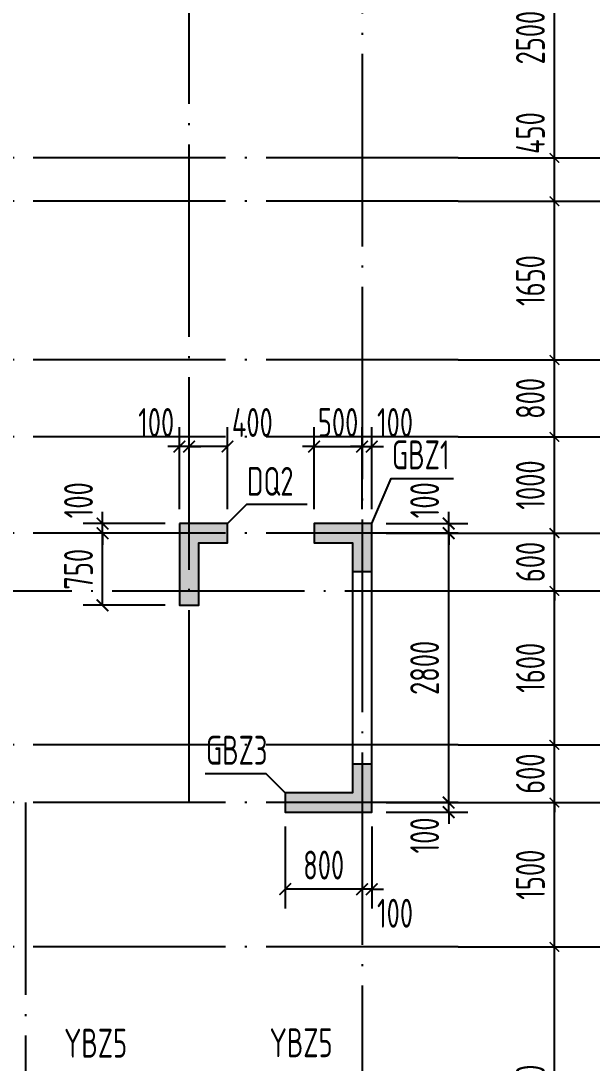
# Model space of a CAD drawing. Extents: x -1307975 to -76406, y -96289 to 379359.
# Drawn here: x -924745 to -918803, y 284342 to 295174 of the extents above; entities that cross this region are included whole.
import ezdxf
from ezdxf.enums import TextEntityAlignment as Align

# ---------------------------------------------------------------- set-up
doc = ezdxf.new("R2010")
doc.units = 0
doc.header["$LTSCALE"] = 1000
doc.linetypes.add('DOTE', pattern=[2.42, 2, -0.2, 0.02, -0.2])
doc.layers.get('0').update_dxf_attribs({"linetype": 'CONTINUOUS'})
doc.layers.get('DEFPOINTS').update_dxf_attribs({"linetype": 'CONTINUOUS'})
for name, color, linetype in [('A-AXIS', 1, 'CONTINUOUS'), ('A-DOTE', 10, 'DOTE'), ('S-Q墙实线', 6, 'CONTINUOUS'), ('S-Q墙标注', 3, 'CONTINUOUS'), ('S-X详图填充', 252, 'CONTINUOUS'), ('S-X详图实线', 4, 'CONTINUOUS'), ('S-Y一般标注', 3, 'CONTINUOUS'), ('S-Z柱编号', 6, 'CONTINUOUS')]:
    doc.layers.add(name, color=color, linetype=linetype)
doc.styles.add('TSSD_DIMENSION', font='Tssdeng.shx', dxfattribs={"width": 0.7, "bigfont": 'tssdchn.shx'})
doc.styles.add('TSSD_REIN', font='tssdeng.shx', dxfattribs={"width": 0.7, "height": 300, "bigfont": 'tssdchn.shx'})
doc.styles.add('结构文字', font='zstxt.shx', dxfattribs={"width": 0.7, "bigfont": 'zshz.shx'})
doc.dimstyles.new('STRUCK', dxfattribs={"dimtxt": 400, "dimasz": 121, "dimexe": 200, "dimexo": 150, "dimgap": 115, "dimtad": 1, "dimdec": 0, "dimdsep": 46, "dimtxsty": '结构文字', "dimblk": 'ARCHTICK', "dimcen": 400, "dimclrd": 3, "dimclre": 3, "dimclrt": 7, "dimadec": 0, "dimazin": 0, "dimtfac": 1, "dimtdec": 0, "dimtix": 1, "dimtmove": 2, "dimatfit": 3, "dimldrblk": '_DIMX', "dimfxl": 1, "dimtolj": 1, "dimtzin": 0, "dimarcsym": 0})
doc.dimstyles.new('TSSD_100_100', dxfattribs={"dimtxt": 300, "dimasz": 100, "dimexe": 100, "dimexo": 250, "dimgap": 100, "dimtad": 1, "dimdec": 0, "dimzin": 0, "dimdsep": 46, "dimtxsty": 'TSSD_DIMENSION', "dimblk": 'ARCHTICK', "dimcen": 0, "dimdle": 100, "dimclrt": 7, "dimadec": 0, "dimazin": 0, "dimtfac": 1, "dimtdec": 0, "dimtix": 1, "dimtmove": 2, "dimatfit": 3, "dimldrblk": 'ARCHTICK', "dimfxl": 1, "dimtolj": 1, "dimtzin": 0, "dimarcsym": 0})

# ---------------------------------------------------------------- blocks, each defined once
blk = doc.blocks.new('_ArchTick')
at = {"color": 0, "linetype": 'ByBlock', "const_width": 0.15}
blk.add_lwpolyline([(-0.5, -0.5), (0.5, 0.5)], dxfattribs=at)
blk = doc.blocks.new('*D247')
at = {"layer": 'DEFPOINTS', "color": 0, "transparency": 16777216}
for p in [(55600, 10900), (56600, 10900), (55600, 9400)]:
    blk.add_point(p, dxfattribs=at)
at = {"layer": 'S-Y一般标注', "color": 0, "lineweight": -2, "transparency": 16777216}
for p, q in [((56600, 9300), (56600, 11000)), ((55850, 10900), (56700, 10900)), ((55850, 9400), (56700, 9400))]:
    blk.add_line(p, q, dxfattribs=at)
at = {"layer": 'S-Y一般标注', "color": 0, "lineweight": -2, "transparency": 16777216, "xscale": 100, "yscale": 100, "zscale": 100}
for p, rotation in [((56600, 10900), 90), ((56600, 9400), 270)]:
    blk.add_blockref('_ArchTick', p, dxfattribs=dict(at, rotation=rotation))
at = {"layer": 'S-Y一般标注', "color": 7, "transparency": 16777216, "insert": (56350, 10150), "char_height": 300, "attachment_point": 5, "rotation": 90, "style": 'TSSD_DIMENSION'}
blk.add_mtext('\\A1;1500', dxfattribs=at)
blk = doc.blocks.new('*D248')
at = {"layer": 'DEFPOINTS', "color": 0, "transparency": 16777216}
for p in [(55600, 11500), (56600, 11500), (55600, 10900)]:
    blk.add_point(p, dxfattribs=at)
at = {"layer": 'S-Y一般标注', "color": 0, "lineweight": -2, "transparency": 16777216}
for p, q in [((56600, 11500), (56600, 11600)), ((55850, 11500), (56700, 11500)), ((56600, 10900), (56600, 11500)), ((55850, 10900), (56700, 10900)), ((56600, 10900), (56600, 10800))]:
    blk.add_line(p, q, dxfattribs=at)
at = {"layer": 'S-Y一般标注', "color": 0, "lineweight": -2, "transparency": 16777216, "xscale": 100, "yscale": 100, "zscale": 100}
for p, rotation in [((56600, 11500), 270), ((56600, 10900), 90)]:
    blk.add_blockref('_ArchTick', p, dxfattribs=dict(at, rotation=rotation))
at = {"layer": 'S-Y一般标注', "color": 7, "transparency": 16777216, "insert": (56350, 11200), "char_height": 300, "attachment_point": 5, "rotation": 90, "style": 'TSSD_DIMENSION'}
blk.add_mtext('\\A1;600', dxfattribs=at)
blk = doc.blocks.new('*D249')
at = {"layer": 'DEFPOINTS', "color": 0, "transparency": 16777216}
for p in [(55600, 13100), (56600, 13100), (55600, 11500)]:
    blk.add_point(p, dxfattribs=at)
at = {"layer": 'S-Y一般标注', "color": 0, "lineweight": -2, "transparency": 16777216}
for p, q in [((56600, 11400), (56600, 13200)), ((55850, 13100), (56700, 13100)), ((55850, 11500), (56700, 11500))]:
    blk.add_line(p, q, dxfattribs=at)
at = {"layer": 'S-Y一般标注', "color": 0, "lineweight": -2, "transparency": 16777216, "xscale": 100, "yscale": 100, "zscale": 100}
for p, rotation in [((56600, 13100), 90), ((56600, 11500), 270)]:
    blk.add_blockref('_ArchTick', p, dxfattribs=dict(at, rotation=rotation))
at = {"layer": 'S-Y一般标注', "color": 7, "transparency": 16777216, "insert": (56350, 12300), "char_height": 300, "attachment_point": 5, "rotation": 90, "style": 'TSSD_DIMENSION'}
blk.add_mtext('\\A1;1600', dxfattribs=at)
blk = doc.blocks.new('*D250')
at = {"layer": 'DEFPOINTS', "color": 0, "transparency": 16777216}
for p in [(55600, 13700), (56600, 13700), (55600, 13100)]:
    blk.add_point(p, dxfattribs=at)
at = {"layer": 'S-Y一般标注', "color": 0, "lineweight": -2, "transparency": 16777216}
for p, q in [((56600, 13700), (56600, 13800)), ((55850, 13700), (56700, 13700)), ((56600, 13100), (56600, 13700)), ((55850, 13100), (56700, 13100)), ((56600, 13100), (56600, 13000))]:
    blk.add_line(p, q, dxfattribs=at)
at = {"layer": 'S-Y一般标注', "color": 0, "lineweight": -2, "transparency": 16777216, "xscale": 100, "yscale": 100, "zscale": 100}
for p, rotation in [((56600, 13700), 270), ((56600, 13100), 90)]:
    blk.add_blockref('_ArchTick', p, dxfattribs=dict(at, rotation=rotation))
at = {"layer": 'S-Y一般标注', "color": 7, "transparency": 16777216, "insert": (56350, 13400), "char_height": 300, "attachment_point": 5, "rotation": 90, "style": 'TSSD_DIMENSION'}
blk.add_mtext('\\A1;600', dxfattribs=at)
blk = doc.blocks.new('*D251')
at = {"layer": 'DEFPOINTS', "color": 0, "transparency": 16777216}
for p in [(55600, 14700), (56600, 14700), (55600, 13700)]:
    blk.add_point(p, dxfattribs=at)
at = {"layer": 'S-Y一般标注', "color": 0, "lineweight": -2, "transparency": 16777216}
for p, q in [((56600, 13600), (56600, 14800)), ((55850, 14700), (56700, 14700)), ((55850, 13700), (56700, 13700))]:
    blk.add_line(p, q, dxfattribs=at)
at = {"layer": 'S-Y一般标注', "color": 0, "lineweight": -2, "transparency": 16777216, "xscale": 100, "yscale": 100, "zscale": 100}
for p, rotation in [((56600, 14700), 90), ((56600, 13700), 270)]:
    blk.add_blockref('_ArchTick', p, dxfattribs=dict(at, rotation=rotation))
at = {"layer": 'S-Y一般标注', "color": 7, "transparency": 16777216, "insert": (56350, 14200), "char_height": 300, "attachment_point": 5, "rotation": 90, "style": 'TSSD_DIMENSION'}
blk.add_mtext('\\A1;1000', dxfattribs=at)
blk = doc.blocks.new('*D253')
at = {"layer": 'DEFPOINTS', "color": 0, "transparency": 16777216}
for p in [(55600, 15500), (56600, 15500), (55600, 14700)]:
    blk.add_point(p, dxfattribs=at)
at = {"layer": 'S-Y一般标注', "color": 0, "lineweight": -2, "transparency": 16777216}
for p, q in [((56600, 14600), (56600, 15600)), ((55850, 15500), (56700, 15500)), ((55850, 14700), (56700, 14700))]:
    blk.add_line(p, q, dxfattribs=at)
at = {"layer": 'S-Y一般标注', "color": 0, "lineweight": -2, "transparency": 16777216, "xscale": 100, "yscale": 100, "zscale": 100}
for p, rotation in [((56600, 15500), 90), ((56600, 14700), 270)]:
    blk.add_blockref('_ArchTick', p, dxfattribs=dict(at, rotation=rotation))
at = {"layer": 'S-Y一般标注', "color": 7, "transparency": 16777216, "insert": (56350, 15100), "char_height": 300, "attachment_point": 5, "rotation": 90, "style": 'TSSD_DIMENSION'}
blk.add_mtext('\\A1;800', dxfattribs=at)
blk = doc.blocks.new('*D254')
at = {"layer": 'DEFPOINTS', "color": 0, "transparency": 16777216}
for p in [(55600, 17600), (56600, 17600), (55600, 17150)]:
    blk.add_point(p, dxfattribs=at)
at = {"layer": 'S-Y一般标注', "color": 0, "lineweight": -2, "transparency": 16777216}
for p, q in [((56600, 17050), (56600, 17700)), ((55850, 17600), (56700, 17600)), ((55850, 17150), (56700, 17150))]:
    blk.add_line(p, q, dxfattribs=at)
at = {"layer": 'S-Y一般标注', "color": 0, "lineweight": -2, "transparency": 16777216, "xscale": 100, "yscale": 100, "zscale": 100}
for p, rotation in [((56600, 17600), 90), ((56600, 17150), 270)]:
    blk.add_blockref('_ArchTick', p, dxfattribs=dict(at, rotation=rotation))
at = {"layer": 'S-Y一般标注', "color": 7, "transparency": 16777216, "insert": (56350, 17858), "char_height": 300, "attachment_point": 5, "rotation": 90, "style": 'TSSD_DIMENSION'}
blk.add_mtext('\\A1;450', dxfattribs=at)
blk = doc.blocks.new('*D255')
at = {"layer": 'DEFPOINTS', "color": 0, "transparency": 16777216}
for p in [(55600, 20100), (56600, 20100), (55600, 17600)]:
    blk.add_point(p, dxfattribs=at)
at = {"layer": 'S-Y一般标注', "color": 0, "lineweight": -2, "transparency": 16777216}
for p, q in [((56600, 17500), (56600, 20200)), ((55850, 20100), (56700, 20100)), ((55850, 17600), (56700, 17600))]:
    blk.add_line(p, q, dxfattribs=at)
at = {"layer": 'S-Y一般标注', "color": 0, "lineweight": -2, "transparency": 16777216, "xscale": 100, "yscale": 100, "zscale": 100}
for p, rotation in [((56600, 20100), 90), ((56600, 17600), 270)]:
    blk.add_blockref('_ArchTick', p, dxfattribs=dict(at, rotation=rotation))
at = {"layer": 'S-Y一般标注', "color": 7, "transparency": 16777216, "insert": (56350, 18850), "char_height": 300, "attachment_point": 5, "rotation": 90, "style": 'TSSD_DIMENSION'}
blk.add_mtext('\\A1;2500', dxfattribs=at)
blk = doc.blocks.new('*D257')
at = {"layer": 'DEFPOINTS', "color": 0, "transparency": 16777216}
for p in [(55600, 9400), (56600, 9400), (55600, 6400)]:
    blk.add_point(p, dxfattribs=at)
at = {"layer": 'S-Y一般标注', "color": 0, "lineweight": -2, "transparency": 16777216}
for p, q in [((56600, 6300), (56600, 9500)), ((55850, 9400), (56700, 9400)), ((55850, 6400), (56700, 6400))]:
    blk.add_line(p, q, dxfattribs=at)
at = {"layer": 'S-Y一般标注', "color": 0, "lineweight": -2, "transparency": 16777216, "xscale": 100, "yscale": 100, "zscale": 100}
for p, rotation in [((56600, 9400), 90), ((56600, 6400), 270)]:
    blk.add_blockref('_ArchTick', p, dxfattribs=dict(at, rotation=rotation))
at = {"layer": 'S-Y一般标注', "color": 7, "transparency": 16777216, "insert": (56350, 7900), "char_height": 300, "attachment_point": 5, "rotation": 90, "style": 'TSSD_DIMENSION'}
blk.add_mtext('\\A1;3000', dxfattribs=at)
blk = doc.blocks.new('*D258')
at = {"layer": 'DEFPOINTS', "color": 0, "transparency": 16777216}
for p in [(55600, 17150), (56600, 17150), (55600, 15500)]:
    blk.add_point(p, dxfattribs=at)
at = {"layer": 'S-Y一般标注', "color": 0, "lineweight": -2, "transparency": 16777216}
for p, q in [((56600, 15400), (56600, 17250)), ((55850, 17150), (56700, 17150)), ((55850, 15500), (56700, 15500))]:
    blk.add_line(p, q, dxfattribs=at)
at = {"layer": 'S-Y一般标注', "color": 0, "lineweight": -2, "transparency": 16777216, "xscale": 100, "yscale": 100, "zscale": 100}
for p, rotation in [((56600, 17150), 90), ((56600, 15500), 270)]:
    blk.add_blockref('_ArchTick', p, dxfattribs=dict(at, rotation=rotation))
at = {"layer": 'S-Y一般标注', "color": 7, "transparency": 16777216, "insert": (56350, 16325), "char_height": 300, "attachment_point": 5, "rotation": 90, "style": 'TSSD_DIMENSION'}
blk.add_mtext('\\A1;1650', dxfattribs=at)
blk = doc.blocks.new('*D1281')
at = {"layer": 'DEFPOINTS', "color": 0, "transparency": 16777216}
for p in [(-921095, 287050), (-920295, 287050), (-921095, 286950)]:
    blk.add_point(p, dxfattribs=at)
at = {"layer": 'S-Q墙标注', "color": 3, "lineweight": -2, "transparency": 16777216}
for p, q in [((-920295, 287050), (-920295, 287171)), ((-920945, 287050), (-920095, 287050)), ((-920295, 286950), (-920295, 287050)), ((-920945, 286950), (-920095, 286950)), ((-920295, 286950), (-920295, 286829))]:
    blk.add_line(p, q, dxfattribs=at)
at = {"layer": 'S-Q墙标注', "color": 3, "lineweight": -2, "transparency": 16777216, "xscale": 121, "yscale": 121, "zscale": 121}
for p, rotation in [((-920295, 287050), 270), ((-920295, 286950), 90)]:
    blk.add_blockref('_ArchTick', p, dxfattribs=dict(at, rotation=rotation))
at = {"layer": 'S-Q墙标注', "color": 7, "transparency": 16777216, "insert": (-920545, 286708), "char_height": 300, "attachment_point": 5, "rotation": 90, "style": 'TSSD_REIN'}
blk.add_mtext('\\A1;100', dxfattribs=at)
blk = doc.blocks.new('_DIMX')
blk.add_line((-150, 0), (150, 0))
at = {"const_width": 50}
blk.add_lwpolyline([(-70, -70), (70, 70)], dxfattribs=at)
blk = doc.blocks.new('*D1282')
at = {"layer": 'DEFPOINTS', "color": 0, "transparency": 16777216}
for p in [(-921095, 289850), (-920295, 289850), (-921095, 287050)]:
    blk.add_point(p, dxfattribs=at)
at = {"layer": 'S-Q墙标注', "color": 3, "lineweight": -2, "transparency": 16777216}
for p, q in [((-920945, 289850), (-920095, 289850)), ((-920295, 287050), (-920295, 289850)), ((-920945, 287050), (-920095, 287050))]:
    blk.add_line(p, q, dxfattribs=at)
at = {"layer": 'S-Q墙标注', "color": 3, "lineweight": -2, "transparency": 16777216, "xscale": 121, "yscale": 121, "zscale": 121}
for p, rotation in [((-920295, 289850), 90), ((-920295, 287050), 270)]:
    blk.add_blockref('_ArchTick', p, dxfattribs=dict(at, rotation=rotation))
at = {"layer": 'S-Q墙标注', "color": 7, "transparency": 16777216, "insert": (-920545, 288450), "char_height": 300, "attachment_point": 5, "rotation": 90, "style": 'TSSD_REIN'}
blk.add_mtext('\\A1;2800', dxfattribs=at)
blk = doc.blocks.new('*D1283')
at = {"layer": 'DEFPOINTS', "color": 0, "transparency": 16777216}
for p in [(-921095, 289950), (-920295, 289950), (-921095, 289850)]:
    blk.add_point(p, dxfattribs=at)
at = {"layer": 'S-Q墙标注', "color": 3, "lineweight": -2, "transparency": 16777216}
for p, q in [((-920295, 289950), (-920295, 290071)), ((-920945, 289950), (-920095, 289950)), ((-920295, 289850), (-920295, 289950)), ((-920945, 289850), (-920095, 289850)), ((-920295, 289850), (-920295, 289729))]:
    blk.add_line(p, q, dxfattribs=at)
at = {"layer": 'S-Q墙标注', "color": 3, "lineweight": -2, "transparency": 16777216, "xscale": 121, "yscale": 121, "zscale": 121}
for p, rotation in [((-920295, 289950), 270), ((-920295, 289850), 90)]:
    blk.add_blockref('_ArchTick', p, dxfattribs=dict(at, rotation=rotation))
at = {"layer": 'S-Q墙标注', "color": 7, "transparency": 16777216, "insert": (-920545, 290192), "char_height": 300, "attachment_point": 5, "rotation": 90, "style": 'TSSD_REIN'}
blk.add_mtext('\\A1;100', dxfattribs=at)
blk = doc.blocks.new('*D1284')
at = {"layer": 'DEFPOINTS', "color": 0, "transparency": 16777216}
for p in [(-921195, 286950), (-921095, 286950), (-921195, 286150)]:
    blk.add_point(p, dxfattribs=at)
at = {"layer": 'S-Q墙标注', "color": 3, "lineweight": -2, "transparency": 16777216}
for p, q in [((-921195, 286800), (-921195, 285950)), ((-921095, 286800), (-921095, 285950)), ((-921195, 286150), (-921316, 286150)), ((-921095, 286150), (-921195, 286150)), ((-921095, 286150), (-920974, 286150))]:
    blk.add_line(p, q, dxfattribs=at)
at = {"layer": 'S-Q墙标注', "color": 3, "lineweight": -2, "transparency": 16777216, "xscale": 121, "yscale": 121, "zscale": 121}
blk.add_blockref('_ArchTick', (-921195, 286150), dxfattribs=at)
at = {"layer": 'S-Q墙标注', "color": 3, "lineweight": -2, "transparency": 16777216, "xscale": 121, "yscale": 121, "zscale": 121, "rotation": 180}
blk.add_blockref('_ArchTick', (-921095, 286150), dxfattribs=at)
at = {"layer": 'S-Q墙标注', "color": 7, "transparency": 16777216, "insert": (-920853, 285900), "char_height": 300, "attachment_point": 5, "style": 'TSSD_REIN'}
blk.add_mtext('\\A1;100', dxfattribs=at)
blk = doc.blocks.new('*D1285')
at = {"layer": 'DEFPOINTS', "color": 0, "transparency": 16777216}
for p in [(-921995, 286950), (-921195, 286950), (-921995, 286150)]:
    blk.add_point(p, dxfattribs=at)
at = {"layer": 'S-Q墙标注', "color": 3, "lineweight": -2, "transparency": 16777216}
for p, q in [((-921995, 286800), (-921995, 285950)), ((-921195, 286800), (-921195, 285950)), ((-921195, 286150), (-921995, 286150))]:
    blk.add_line(p, q, dxfattribs=at)
at = {"layer": 'S-Q墙标注', "color": 3, "lineweight": -2, "transparency": 16777216, "xscale": 121, "yscale": 121, "zscale": 121, "rotation": 180}
blk.add_blockref('_ArchTick', (-921995, 286150), dxfattribs=at)
at = {"layer": 'S-Q墙标注', "color": 3, "lineweight": -2, "transparency": 16777216, "xscale": 121, "yscale": 121, "zscale": 121}
blk.add_blockref('_ArchTick', (-921195, 286150), dxfattribs=at)
at = {"layer": 'S-Q墙标注', "color": 7, "transparency": 16777216, "insert": (-921595, 286400), "char_height": 300, "attachment_point": 5, "style": 'TSSD_REIN'}
blk.add_mtext('\\A1;800', dxfattribs=at)
blk = doc.blocks.new('*D1288')
at = {"layer": 'DEFPOINTS', "color": 0, "transparency": 16777216}
for p in [(-921195, 290750), (-921695, 289950), (-921195, 289950)]:
    blk.add_point(p, dxfattribs=at)
at = {"layer": 'S-Q墙标注', "color": 3, "lineweight": -2, "transparency": 16777216}
for p, q in [((-921695, 290100), (-921695, 290950)), ((-921195, 290100), (-921195, 290950)), ((-921695, 290750), (-921816, 290750)), ((-921695, 290750), (-921195, 290750)), ((-921195, 290750), (-921074, 290750))]:
    blk.add_line(p, q, dxfattribs=at)
at = {"layer": 'S-Q墙标注', "color": 3, "lineweight": -2, "transparency": 16777216, "xscale": 121, "yscale": 121, "zscale": 121}
blk.add_blockref('_ArchTick', (-921695, 290750), dxfattribs=at)
at = {"layer": 'S-Q墙标注', "color": 3, "lineweight": -2, "transparency": 16777216, "xscale": 121, "yscale": 121, "zscale": 121, "rotation": 180}
blk.add_blockref('_ArchTick', (-921195, 290750), dxfattribs=at)
at = {"layer": 'S-Q墙标注', "color": 7, "transparency": 16777216, "insert": (-921445, 291000), "char_height": 300, "attachment_point": 5, "style": 'TSSD_REIN'}
blk.add_mtext('\\A1;500', dxfattribs=at)
blk = doc.blocks.new('*D1289')
at = {"layer": 'DEFPOINTS', "color": 0, "transparency": 16777216}
for p in [(-921095, 290750), (-921195, 289950), (-921095, 289950)]:
    blk.add_point(p, dxfattribs=at)
at = {"layer": 'S-Q墙标注', "color": 3, "lineweight": -2, "transparency": 16777216}
for p, q in [((-921195, 290100), (-921195, 290950)), ((-921095, 290100), (-921095, 290950)), ((-921195, 290750), (-921316, 290750)), ((-921195, 290750), (-921095, 290750)), ((-921095, 290750), (-920974, 290750))]:
    blk.add_line(p, q, dxfattribs=at)
at = {"layer": 'S-Q墙标注', "color": 3, "lineweight": -2, "transparency": 16777216, "xscale": 121, "yscale": 121, "zscale": 121}
blk.add_blockref('_ArchTick', (-921195, 290750), dxfattribs=at)
at = {"layer": 'S-Q墙标注', "color": 3, "lineweight": -2, "transparency": 16777216, "xscale": 121, "yscale": 121, "zscale": 121, "rotation": 180}
blk.add_blockref('_ArchTick', (-921095, 290750), dxfattribs=at)
at = {"layer": 'S-Q墙标注', "color": 7, "transparency": 16777216, "insert": (-920853, 291000), "char_height": 300, "attachment_point": 5, "style": 'TSSD_REIN'}
blk.add_mtext('\\A1;100', dxfattribs=at)
blk = doc.blocks.new('*D1300')
at = {"layer": 'DEFPOINTS', "color": 0, "transparency": 16777216}
for p in [(-923895, 289850), (-923095, 289850), (-923095, 289100)]:
    blk.add_point(p, dxfattribs=at)
at = {"layer": 'S-Q墙标注', "color": 3, "lineweight": -2, "transparency": 16777216}
for p, q in [((-923245, 289850), (-924095, 289850)), ((-923895, 289100), (-923895, 289850)), ((-923245, 289100), (-924095, 289100))]:
    blk.add_line(p, q, dxfattribs=at)
at = {"layer": 'S-Q墙标注', "color": 3, "lineweight": -2, "transparency": 16777216, "xscale": 121, "yscale": 121, "zscale": 121}
for p, rotation in [((-923895, 289850), 90), ((-923895, 289100), 270)]:
    blk.add_blockref('_ArchTick', p, dxfattribs=dict(at, rotation=rotation))
at = {"layer": 'S-Q墙标注', "color": 7, "transparency": 16777216, "insert": (-924145, 289475), "char_height": 300, "attachment_point": 5, "rotation": 90, "style": 'TSSD_REIN'}
blk.add_mtext('\\A1;750', dxfattribs=at)
blk = doc.blocks.new('*D1301')
at = {"layer": 'DEFPOINTS', "color": 0, "transparency": 16777216}
for p in [(-923895, 289950), (-923095, 289950), (-923095, 289850)]:
    blk.add_point(p, dxfattribs=at)
at = {"layer": 'S-Q墙标注', "color": 3, "lineweight": -2, "transparency": 16777216}
for p, q in [((-923895, 289950), (-923895, 290071)), ((-923245, 289950), (-924095, 289950)), ((-923895, 289850), (-923895, 289950)), ((-923245, 289850), (-924095, 289850)), ((-923895, 289850), (-923895, 289729))]:
    blk.add_line(p, q, dxfattribs=at)
at = {"layer": 'S-Q墙标注', "color": 3, "lineweight": -2, "transparency": 16777216, "xscale": 121, "yscale": 121, "zscale": 121}
for p, rotation in [((-923895, 289950), 270), ((-923895, 289850), 90)]:
    blk.add_blockref('_ArchTick', p, dxfattribs=dict(at, rotation=rotation))
at = {"layer": 'S-Q墙标注', "color": 7, "transparency": 16777216, "insert": (-924145, 290192), "char_height": 300, "attachment_point": 5, "rotation": 90, "style": 'TSSD_REIN'}
blk.add_mtext('\\A1;100', dxfattribs=at)
blk = doc.blocks.new('*D1302')
at = {"layer": 'DEFPOINTS', "color": 0, "transparency": 16777216}
for p in [(-922995, 290750), (-922995, 289950), (-922595, 289950)]:
    blk.add_point(p, dxfattribs=at)
at = {"layer": 'S-Q墙标注', "color": 3, "lineweight": -2, "transparency": 16777216}
for p, q in [((-922995, 290100), (-922995, 290950)), ((-922595, 290100), (-922595, 290950)), ((-922595, 290750), (-922995, 290750))]:
    blk.add_line(p, q, dxfattribs=at)
at = {"layer": 'S-Q墙标注', "color": 3, "lineweight": -2, "transparency": 16777216, "xscale": 121, "yscale": 121, "zscale": 121, "rotation": 180}
blk.add_blockref('_ArchTick', (-922995, 290750), dxfattribs=at)
at = {"layer": 'S-Q墙标注', "color": 3, "lineweight": -2, "transparency": 16777216, "xscale": 121, "yscale": 121, "zscale": 121}
blk.add_blockref('_ArchTick', (-922595, 290750), dxfattribs=at)
at = {"layer": 'S-Q墙标注', "color": 7, "transparency": 16777216, "insert": (-922337, 291000), "char_height": 300, "attachment_point": 5, "style": 'TSSD_REIN'}
blk.add_mtext('\\A1;400', dxfattribs=at)
blk = doc.blocks.new('*D1303')
at = {"layer": 'DEFPOINTS', "color": 0, "transparency": 16777216}
for p in [(-923095, 290750), (-923095, 289950), (-922995, 289950)]:
    blk.add_point(p, dxfattribs=at)
at = {"layer": 'S-Q墙标注', "color": 3, "lineweight": -2, "transparency": 16777216}
for p, q in [((-923095, 290100), (-923095, 290950)), ((-922995, 290100), (-922995, 290950)), ((-923095, 290750), (-923216, 290750)), ((-922995, 290750), (-923095, 290750)), ((-922995, 290750), (-922874, 290750))]:
    blk.add_line(p, q, dxfattribs=at)
at = {"layer": 'S-Q墙标注', "color": 3, "lineweight": -2, "transparency": 16777216, "xscale": 121, "yscale": 121, "zscale": 121}
blk.add_blockref('_ArchTick', (-923095, 290750), dxfattribs=at)
at = {"layer": 'S-Q墙标注', "color": 3, "lineweight": -2, "transparency": 16777216, "xscale": 121, "yscale": 121, "zscale": 121, "rotation": 180}
blk.add_blockref('_ArchTick', (-922995, 290750), dxfattribs=at)
at = {"layer": 'S-Q墙标注', "color": 7, "transparency": 16777216, "insert": (-923337, 291000), "char_height": 300, "attachment_point": 5, "style": 'TSSD_REIN'}
blk.add_mtext('\\A1;100', dxfattribs=at)
blk = doc.blocks.new('20210726.16350016')
at = {"layer": 'A-AXIS'}
for p, q in [((55600, 17600), (58400, 17600)), ((55600, 17150), (58400, 17150)), ((55600, 15500), (58400, 15500)), ((55600, 14700), (58400, 14700)), ((55600, 13700), (58400, 13700)), ((55600, 13100.3), (58400, 13100.3)), ((55600, 11500), (58400, 11500)), ((55600, 10900), (58400, 10900)), ((55600, 9400), (58400, 9400))]:
    blk.add_line(p, q, dxfattribs=at)
at = {"layer": 'A-DOTE'}
for p, q in [((52800, 10900), (52800, 21100)), ((54600, 21100), (54600, 3600)), ((55600, 17600), (3600, 17600)), ((55600, 17150), (3600, 17150)), ((55600, 15500), (3600, 15500)), ((55600, 14700), (3600, 14700)), ((55600, 13700), (3600, 13700)), ((3600, 13100.3), (55600, 13100.3)), ((55600, 11500), (3600, 11500)), ((55600, 10900), (3600, 10900)), ((51100, 10900), (51100, 3600)), ((55600, 9400), (3600, 9400))]:
    blk.add_line(p, q, dxfattribs=at)
at = {"layer": 'S-Y一般标注'}
for base, p1, p2, picture, middle in [((56600, 20100), (55600, 17600), (55600, 20100), '*D255', (56350, 18850)), ((56600, 17150), (55600, 15500), (55600, 17150), '*D258', (56350, 16325)), ((56600, 15500), (55600, 14700), (55600, 15500), '*D253', (56350, 15100)), ((56600, 14700), (55600, 13700), (55600, 14700), '*D251', (56350, 14200)), ((56600, 13700), (55600, 13100.3), (55600, 13700), '*D250', (56350, 13400.2)), ((56600, 13100.3), (55600, 11500), (55600, 13100.3), '*D249', (56350, 12300.2)), ((56600, 11500), (55600, 10900), (55600, 11500), '*D248', (56350, 11200)), ((56600, 10900), (55600, 9400), (55600, 10900), '*D247', (56350, 10150)), ((56600, 9400), (55600, 6400), (55600, 9400), '*D257', (56350, 7900))]:
    dim = blk.add_linear_dim(base=base, p1=p1, p2=p2, angle=90, dimstyle='TSSD_100_100', dxfattribs=at)
    dim.commit()
    dim.dimension.update_dxf_attribs({"geometry": picture, "text_midpoint": middle})
dim = blk.add_linear_dim(base=(56600, 17600), p1=(55600, 17150), p2=(55600, 17600), angle=90, dimstyle='TSSD_100_100', dxfattribs=at)
dim.commit()
dim.dimension.update_dxf_attribs({"geometry": '*D254', "text_midpoint": (56350, 17858.1), "dimtype": 160})

msp = doc.modelspace()

# ---------------------------------------------------------------- hatches: boundary and pattern name
at = {"layer": 'S-X详图填充'}
h = msp.add_hatch(color=256, dxfattribs=at)
h.dxf.hatch_style = 1
h.paths.add_polyline_path([(-923094.84, 289950.33), (-923094.84, 289100.35), (-922894.84, 289100.35), (-922894.84, 289750.33), (-922594.93, 289750.33), (-922594.93, 289950.33)])
h = msp.add_hatch(color=256, dxfattribs=at)
h.dxf.hatch_style = 1
h.paths.add_polyline_path([(-921294.83, 289450.33), (-921094.83, 289450.33), (-921094.83, 289950.33), (-921694.83, 289950.33), (-921694.83, 289750.33), (-921294.83, 289750.33)])
h = msp.add_hatch(color=256, dxfattribs=at)
h.dxf.hatch_style = 1
h.paths.add_polyline_path([(-921094.83, 287450.33), (-921294.83, 287450.33), (-921294.83, 287150.33), (-921994.84, 287150.33), (-921994.84, 286950.33), (-921094.83, 286950.33)])

# ---------------------------------------------------------------- linework, layer by layer
at = {"layer": 'S-Q墙实线'}
for points in [[(-923094.84, 289950.33), (-923094.84, 289100.35), (-922894.84, 289100.35), (-922894.84, 289750.33), (-922594.93, 289750.33), (-922594.93, 289950.33)], [(-921294.83, 287150.33), (-921994.84, 287150.33), (-921994.84, 286950.33), (-921094.83, 286950.33), (-921094.83, 289950.33), (-921694.83, 289950.33), (-921694.83, 289750.33), (-921294.83, 289750.33)]]:
    msp.add_lwpolyline(points, close=True, dxfattribs=at)
at = {"layer": 'S-X详图实线'}
for points in [[(-923094.84, 289950.33), (-923094.84, 289100.35), (-922894.84, 289100.35), (-922894.84, 289750.33), (-922594.93, 289750.33), (-922594.93, 289950.33), (-923094.84, 289950.33)], [(-921294.83, 289450.33), (-921094.83, 289450.33), (-921094.83, 289950.33), (-921694.83, 289950.33), (-921694.83, 289750.33), (-921294.83, 289750.33), (-921294.83, 289450.33)], [(-921094.83, 287450.33), (-921294.83, 287450.33), (-921294.83, 287150.33), (-921994.84, 287150.33), (-921994.84, 286950.33), (-921094.83, 286950.33), (-921094.83, 287450.33)]]:
    msp.add_lwpolyline(points, close=True, dxfattribs=at)
at = {"layer": 'S-Z柱编号', "color": 7}
for points in [[(-921094.83, 289950.33), (-920894.83, 290419.15), (-920243.25, 290419.15)], [(-922594.93, 289950.33), (-922394.93, 290150.33), (-921767.45, 290150.33)], [(-921994.84, 287150.33), (-922194.84, 287350.33), (-922827.91, 287350.33)]]:
    msp.add_lwpolyline(points, dxfattribs=at)

# ---------------------------------------------------------------- block references
at = {"layer": 'A-DOTE'}
msp.add_blockref('20210726.16350016', (-975794.83, 276150.28), dxfattribs=at)

# ---------------------------------------------------------------- texts
at = {"layer": 'S-Z柱编号', "color": 7, "style": 'TSSD_REIN', "width": 0.7}
for s, p in [('GBZ1', (-920884.98, 290423.63)), ('DQ2', (-922393.06, 290148.61)), ('GBZ3', (-922819.57, 287353.83)), ('YBZ5', (-924294.84, 284309.61)), ('YBZ5', (-922157.67, 284314.03))]:
    msp.add_text(s, height=300, dxfattribs=at).set_placement(p, align=Align.BOTTOM_LEFT)

# ---------------------------------------------------------------- dimensions: what is measured, and where the dimension line sits
at = {"layer": 'S-Q墙标注'}
for base, p1, p2, angle, picture, middle in [((-923094.84, 290750.33), (-922994.83, 289950.33), (-923094.84, 289950.33), 180, '*D1303', (-923336.77, 291000.33)), ((-922994.83, 290750.33), (-922594.93, 289950.33), (-922994.83, 289950.33), 180, '*D1302', (-922336.85, 291000.33)), ((-923894.84, 289950.33), (-923094.84, 289850.33), (-923094.84, 289950.33), 90, '*D1301', (-924144.84, 290192.25)), ((-920294.83, 289950.33), (-921094.83, 289850.33), (-921094.83, 289950.33), 90, '*D1283', (-920544.83, 290192.25)), ((-920294.83, 287050.33), (-921094.83, 286950.33), (-921094.83, 287050.33), 90, '*D1281', (-920544.83, 286708.41)), ((-921194.83, 286150.33), (-921094.83, 286950.33), (-921194.83, 286950.33), 180, '*D1284', (-920852.91, 285900.33))]:
    dim = msp.add_linear_dim(base=base, p1=p1, p2=p2, angle=angle, dimstyle='STRUCK', override={"dimtxt": 300, "dimgap": 100, "dimtxsty": 'TSSD_REIN'}, dxfattribs=at)
    dim.commit()
    dim.dimension.update_dxf_attribs({"geometry": picture, "text_midpoint": middle, "dimtype": 160})
dim = msp.add_linear_dim(base=(-921194.83, 290750.33), p1=(-921694.83, 289950.33), p2=(-921194.83, 289950.33), dimstyle='STRUCK', override={"dimtxt": 300, "dimgap": 100, "dimtxsty": 'TSSD_REIN'}, dxfattribs=at)
dim.commit()
dim.dimension.update_dxf_attribs({"geometry": '*D1288', "text_midpoint": (-921444.83, 291000.33)})
dim = msp.add_linear_dim(base=(-921094.82, 290750.33), p1=(-921194.83, 289950.33), p2=(-921094.82, 289950.33), dimstyle='STRUCK', override={"dimtxt": 300, "dimgap": 100, "dimtxsty": 'TSSD_REIN'}, dxfattribs=at)
dim.commit()
dim.dimension.update_dxf_attribs({"geometry": '*D1289', "text_midpoint": (-920852.9, 291000.33), "dimtype": 160})
for base, p1, p2, angle, picture, middle in [((-923894.84, 289850.33), (-923094.84, 289100.35), (-923094.84, 289850.33), 90, '*D1300', (-924144.84, 289475.34)), ((-920294.83, 289850.33), (-921094.83, 287050.33), (-921094.83, 289850.33), 90, '*D1282', (-920544.83, 288450.33)), ((-921994.84, 286150.33), (-921194.83, 286950.33), (-921994.84, 286950.33), 180, '*D1285', (-921594.83, 286400.33))]:
    dim = msp.add_linear_dim(base=base, p1=p1, p2=p2, angle=angle, dimstyle='STRUCK', override={"dimtxt": 300, "dimgap": 100, "dimtxsty": 'TSSD_REIN'}, dxfattribs=at)
    dim.commit()
    dim.dimension.update_dxf_attribs({"geometry": picture, "text_midpoint": middle})

doc.saveas('drawing.dxf')
